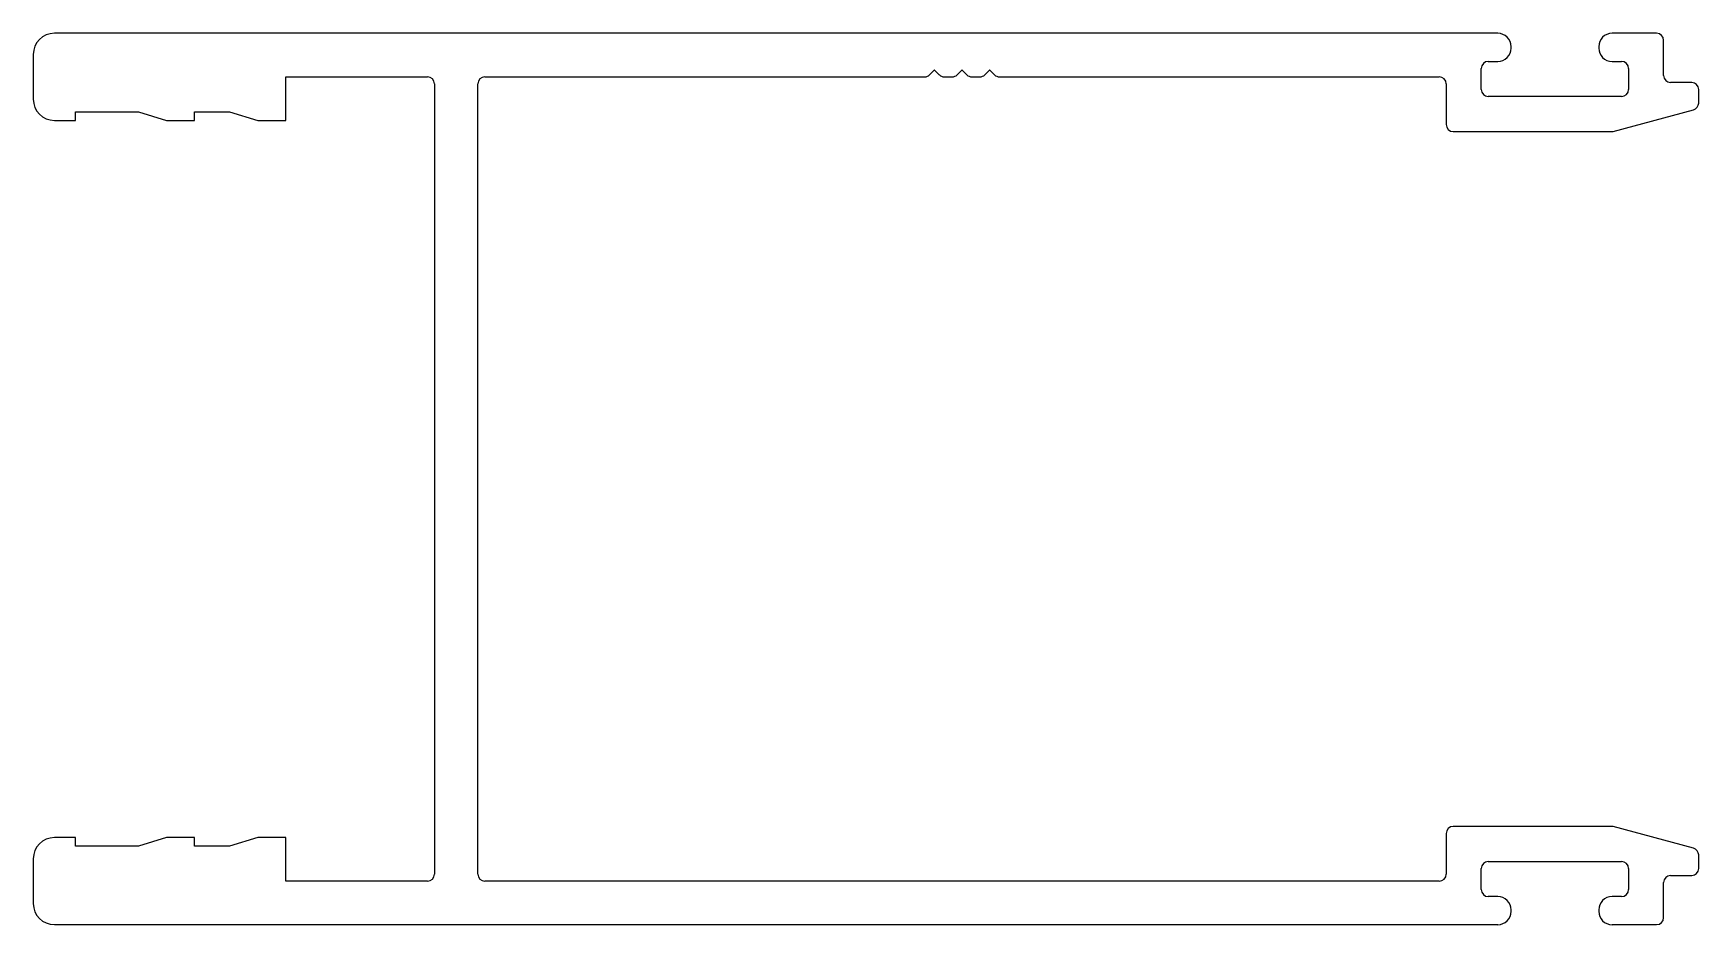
# Model space of a CAD drawing. Extents: x -28.7 to 31.7, y 8 to 40.3.
import ezdxf

# ---------------------------------------------------------------- set-up
doc = ezdxf.new("R2010")
doc.units = 0
doc.layers.get('0').update_dxf_attribs({"linetype": 'CONTINUOUS'})

msp = doc.modelspace()

# ---------------------------------------------------------------- linework, layer by layer
for p, q in [((24.389, 40.258), (-27.897, 40.258)), ((30.142, 40.258), (28.529, 40.258)), ((30.396, 38.734), (30.396, 40.004)), ((-28.659, 39.496), (-28.659, 37.87)), ((24.046, 39.242), (24.389, 39.242)), ((24.872, 39.724), (24.872, 39.775)), ((28.047, 39.775), (28.047, 39.724)), ((28.529, 39.242), (28.872, 39.242)), ((-19.515, 37.108), (-19.515, 38.683)), ((-19.515, 38.683), (-14.384, 38.683)), ((-12.301, 38.683), (3.63, 38.683)), ((3.807, 38.756), (3.978, 38.927)), ((3.989, 38.927), (4.16, 38.756)), ((4.337, 38.683), (4.63, 38.683)), ((4.807, 38.756), (4.978, 38.927)), ((4.989, 38.927), (5.16, 38.756)), ((5.337, 38.683), (5.63, 38.683)), ((5.807, 38.756), (5.978, 38.927)), ((5.989, 38.927), (6.16, 38.756)), ((6.337, 38.683), (22.268, 38.683)), ((23.792, 38.226), (23.792, 38.988)), ((29.126, 38.988), (29.126, 38.226)), ((-14.13, 38.429), (-14.13, 9.828)), ((-12.555, 9.828), (-12.555, 38.429)), ((22.522, 38.429), (22.522, 36.956)), ((31.412, 38.48), (30.65, 38.48)), ((31.666, 37.736), (31.666, 38.226)), ((-27.135, 37.108), (-27.135, 37.413)), ((-27.135, 37.413), (-24.849, 37.413)), ((-24.849, 37.413), (-23.833, 37.108)), ((-22.817, 37.108), (-22.817, 37.413)), ((-22.817, 37.413), (-21.547, 37.413)), ((-21.547, 37.413), (-20.531, 37.108)), ((28.872, 37.972), (24.046, 37.972)), ((28.564, 36.71), (31.478, 37.491)), ((-27.897, 37.108), (-27.135, 37.108)), ((-23.833, 37.108), (-22.817, 37.108)), ((-20.531, 37.108), (-19.515, 37.108)), ((22.776, 36.702), (28.498, 36.702)), ((28.498, 11.555), (22.776, 11.555)), ((31.478, 10.766), (28.564, 11.547)), ((-27.135, 11.149), (-27.897, 11.149)), ((-27.135, 10.844), (-27.135, 11.149)), ((-23.833, 11.149), (-24.849, 10.844)), ((-22.817, 11.149), (-23.833, 11.149)), ((-22.817, 10.844), (-22.817, 11.149)), ((-20.531, 11.149), (-21.547, 10.844)), ((-19.515, 11.149), (-20.531, 11.149)), ((-19.515, 9.574), (-19.515, 11.149)), ((22.522, 11.301), (22.522, 9.828)), ((-28.659, 10.387), (-28.659, 8.762)), ((-24.849, 10.844), (-27.135, 10.844)), ((-21.547, 10.844), (-22.817, 10.844)), ((24.046, 10.285), (28.872, 10.285)), ((31.666, 10.032), (31.666, 10.521)), ((23.792, 9.27), (23.792, 10.031)), ((29.126, 10.031), (29.126, 9.27)), ((30.65, 9.778), (31.412, 9.778)), ((-14.384, 9.574), (-19.515, 9.574)), ((22.268, 9.574), (-12.301, 9.574)), ((30.396, 8.254), (30.396, 9.524)), ((24.389, 9.016), (24.046, 9.016)), ((24.872, 8.482), (24.872, 8.533)), ((28.047, 8.533), (28.047, 8.482)), ((28.872, 9.016), (28.529, 9.016)), ((-27.897, 8), (24.389, 8)), ((28.529, 8), (30.142, 8))]:
    msp.add_line(p, q)
for centre, radius, start, end in [((-27.897, 39.496), 0.762, 90, 180), ((24.389, 39.775), 0.483, 360, 90), ((28.529, 39.775), 0.483, 90, 180), ((30.142, 40.004), 0.254, 360, 90), ((24.046, 38.988), 0.254, 90, 180), ((24.389, 39.724), 0.483, 270, 0), ((28.529, 39.724), 0.483, 180, 270), ((28.872, 38.988), 0.254, 0, 90), ((-14.384, 38.429), 0.254, 360, 90), ((-12.301, 38.429), 0.254, 90, 180), ((3.63, 38.933), 0.25, 270, 315), ((3.984, 38.921), 0.008, 45, 135), ((4.337, 38.933), 0.25, 225, 270), ((4.63, 38.933), 0.25, 270, 315), ((4.983, 38.921), 0.008, 45, 135), ((5.337, 38.933), 0.25, 225, 270), ((5.63, 38.933), 0.25, 270, 315), ((5.983, 38.921), 0.008, 45, 135), ((6.337, 38.933), 0.25, 225, 270), ((22.268, 38.429), 0.254, 360, 90), ((30.65, 38.734), 0.254, 180, 270), ((24.046, 38.226), 0.254, 180, 270), ((28.872, 38.226), 0.254, 270, 0), ((31.412, 38.226), 0.254, 360, 90), ((-27.897, 37.87), 0.762, 180, 270), ((31.412, 37.736), 0.254, 285, 360), ((22.776, 36.956), 0.254, 180, 270), ((28.498, 36.956), 0.254, 270, 285), ((22.776, 11.301), 0.254, 90, 180), ((28.498, 11.301), 0.254, 75, 90), ((-27.897, 10.387), 0.762, 90, 180), ((24.046, 10.031), 0.254, 90, 180), ((28.872, 10.031), 0.254, 360, 90), ((31.412, 10.521), 0.254, 0, 75), ((-14.384, 9.828), 0.254, 270, 0), ((-12.301, 9.828), 0.254, 180, 270), ((22.268, 9.828), 0.254, 270, 0), ((30.65, 9.524), 0.254, 90, 180), ((31.412, 10.032), 0.254, 270, 0), ((24.046, 9.27), 0.254, 180, 270), ((28.872, 9.27), 0.254, 270, 360), ((-27.897, 8.762), 0.762, 180, 270), ((24.389, 8.533), 0.483, 360, 90), ((24.389, 8.482), 0.483, 270, 0), ((28.529, 8.533), 0.483, 90, 180), ((28.529, 8.482), 0.483, 180, 270), ((30.142, 8.254), 0.254, 270, 0)]:
    msp.add_arc(centre, radius, start, end)

doc.saveas('drawing.dxf')
